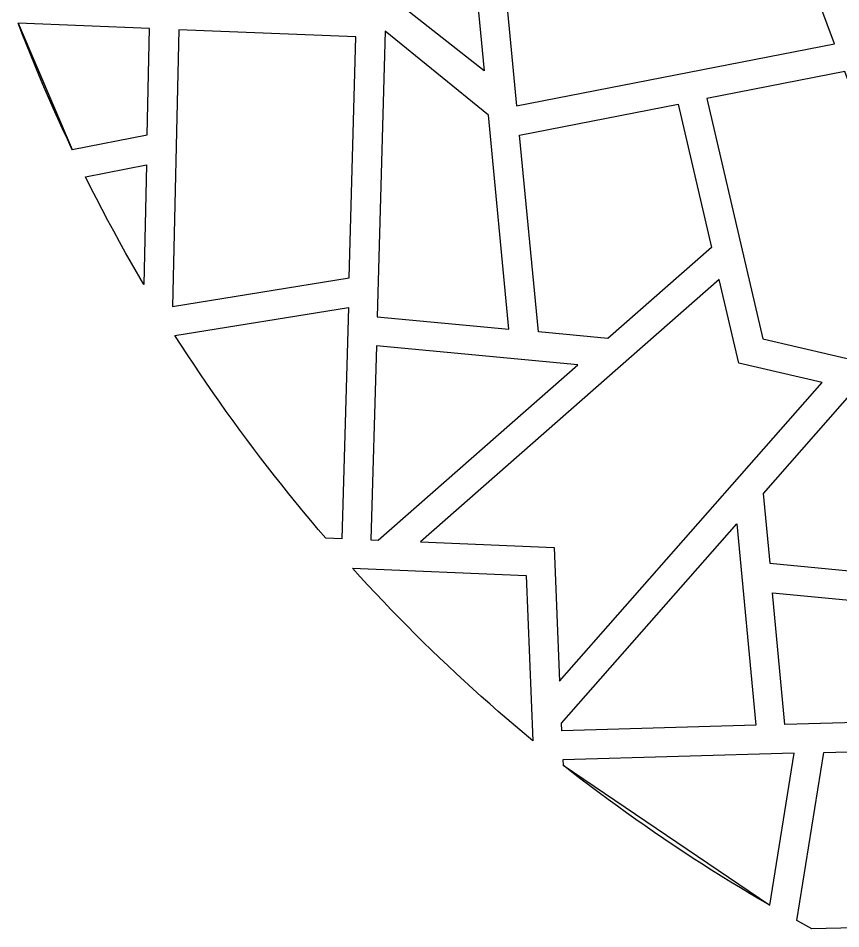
# Model space of a CAD drawing. Header units: centimetres. Extents: x 15.8 to 96.3, y -35.4 to 45.1.
# Drawn here: x 19.15 to 37.96, y -29.96 to -9.14 of the extents above; entities that cross this region are included whole.
import ezdxf

# ---------------------------------------------------------------- set-up
doc = ezdxf.new("R2010")
doc.units = ezdxf.units.CM
doc.header["$MEASUREMENT"] = 0
doc.layers.add('layer 1', color=7, linetype='Continuous')

msp = doc.modelspace()

# ---------------------------------------------------------------- linework, layer by layer
at = {"layer": 'layer 1', "color": 15}
for points, knots in [([(27.56412, -8.5747), (27.56412, -8.5747), (29.79985, -10.34064), (29.79985, -10.34064), (29.79985, -10.34064), (29.79985, -10.34064), (29.16783, -3.77708), (29.16783, -3.77708), (29.16783, -3.77708), (29.16783, -3.77708), (27.68241, -4.31784), (27.68241, -4.31784), (27.68241, -4.31784), (27.68241, -4.31784), (27.56412, -8.5747), (27.56412, -8.5747)], [0, 0, 0, 0, 0.2, 0.2, 0.2, 0.2, 0.4, 0.4, 0.4, 0.4, 0.6, 0.6, 0.6, 0.6, 1, 1, 1, 1]), ([(30.5451, -11.14503), (30.5451, -11.14503), (30.18346, -7.37487), (30.18346, -7.37487), (30.18346, -7.37487), (30.18346, -7.37487), (36.44791, -6.05675), (36.44791, -6.05675), (36.44791, -6.05675), (36.44791, -6.05675), (37.81842, -9.72383), (37.81842, -9.72383), (37.81842, -9.72383), (37.81842, -9.72383), (30.5451, -11.14503), (30.5451, -11.14503)], [0, 0, 0, 0, 0.2, 0.2, 0.2, 0.2, 0.4, 0.4, 0.4, 0.4, 0.6, 0.6, 0.6, 0.6, 1, 1, 1, 1]), ([(19.14673, -9.25235), (19.14673, -9.25235), (22.15306, -9.37402), (22.15306, -9.37402), (22.15306, -9.37402), (22.15306, -9.37402), (22.09729, -11.80578), (22.09729, -11.80578), (22.09729, -11.80578), (22.09729, -11.80578), (20.38374, -12.14376), (20.38374, -12.14376), (20.38374, -12.14376), (20.38374, -12.14376), (19.14673, -9.25235), (19.14673, -9.25235)], [0, 0, 0, 0, 0.2, 0.2, 0.2, 0.2, 0.4, 0.4, 0.4, 0.4, 0.6, 0.6, 0.6, 0.6, 1, 1, 1, 1]), ([(19.14673, -9.25404), (19.14673, -9.25404), (19.23968, -9.49907), (19.23968, -9.49907), (19.23968, -9.49907), (19.23968, -9.49907), (19.33769, -9.74242), (19.33769, -9.74242), (19.33769, -9.74242), (19.33769, -9.74242), (19.4357, -9.98407), (19.4357, -9.98407), (19.4357, -9.98407), (19.4357, -9.98407), (19.53372, -10.22742), (19.53372, -10.22742), (19.53372, -10.22742), (19.53372, -10.22742), (19.63511, -10.47076), (19.63511, -10.47076), (19.63511, -10.47076), (19.63511, -10.47076), (19.73651, -10.71073), (19.73651, -10.71073), (19.73651, -10.71073), (19.73651, -10.71073), (19.84128, -10.95238), (19.84128, -10.95238), (19.84128, -10.95238), (19.84128, -10.95238), (19.94605, -11.19235), (19.94605, -11.19235), (19.94605, -11.19235), (19.94605, -11.19235), (20.05252, -11.43232), (20.05252, -11.43232), (20.05252, -11.43232), (20.05252, -11.43232), (20.16236, -11.6689), (20.16236, -11.6689), (20.16236, -11.6689), (20.16236, -11.6689), (20.2722, -11.90718), (20.2722, -11.90718), (20.2722, -11.90718), (20.2722, -11.90718), (20.38374, -12.14545), (20.38374, -12.14545), (20.38374, -12.14545), (20.38374, -12.14545), (19.14673, -9.25404), (19.14673, -9.25404)], [0, 0, 0, 0, 0.07142857, 0.07142857, 0.07142857, 0.07142857, 0.14285714, 0.14285714, 0.14285714, 0.14285714, 0.21428571, 0.21428571, 0.21428571, 0.21428571, 0.28571429, 0.28571429, 0.28571429, 0.28571429, 0.35714286, 0.35714286, 0.35714286, 0.35714286, 0.42857143, 0.42857143, 0.42857143, 0.42857143, 0.5, 0.5, 0.5, 0.5, 0.57142857, 0.57142857, 0.57142857, 0.57142857, 0.64285714, 0.64285714, 0.64285714, 0.64285714, 0.71428571, 0.71428571, 0.71428571, 0.71428571, 0.78571429, 0.78571429, 0.78571429, 0.78571429, 0.85714286, 0.85714286, 0.85714286, 0.85714286, 1, 1, 1, 1]), ([(22.81888, -9.40275), (22.81888, -9.40275), (26.86957, -9.56498), (26.86957, -9.56498), (26.86957, -9.56498), (26.86957, -9.56498), (26.71579, -15.07236), (26.71579, -15.07236), (26.71579, -15.07236), (26.71579, -15.07236), (22.67355, -15.72804), (22.67355, -15.72804), (22.67355, -15.72804), (22.67355, -15.72804), (22.81888, -9.40275), (22.81888, -9.40275)], [0, 0, 0, 0, 0.2, 0.2, 0.2, 0.2, 0.4, 0.4, 0.4, 0.4, 0.6, 0.6, 0.6, 0.6, 1, 1, 1, 1]), ([(29.89956, -11.35796), (29.89956, -11.35796), (30.36766, -16.25022), (30.36766, -16.25022), (30.36766, -16.25022), (30.36766, -16.25022), (27.35626, -15.96462), (27.35626, -15.96462), (27.35626, -15.96462), (27.35626, -15.96462), (27.54046, -9.43317), (27.54046, -9.43317), (27.54046, -9.43317), (27.54046, -9.43317), (29.89956, -11.35796), (29.89956, -11.35796)], [0, 0, 0, 0, 0.2, 0.2, 0.2, 0.2, 0.4, 0.4, 0.4, 0.4, 0.6, 0.6, 0.6, 0.6, 1, 1, 1, 1]), ([(36.17753, -16.46821), (36.17753, -16.46821), (34.89151, -10.97435), (34.89151, -10.97435), (34.89151, -10.97435), (34.89151, -10.97435), (38.05331, -10.35585), (38.05331, -10.35585), (38.05331, -10.35585), (38.05331, -10.35585), (39.20414, -13.4416), (39.20414, -13.4416), (39.20414, -13.4416), (39.20414, -13.4416), (42.28989, -14.59243), (42.28989, -14.59243), (42.28989, -14.59243), (42.28989, -14.59243), (41.67139, -17.75254), (41.67139, -17.75254), (41.67139, -17.75254), (41.67139, -17.75254), (36.17753, -16.46821), (36.17753, -16.46821)], [0, 0, 0, 0, 0.14285714, 0.14285714, 0.14285714, 0.14285714, 0.28571429, 0.28571429, 0.28571429, 0.28571429, 0.42857143, 0.42857143, 0.42857143, 0.42857143, 0.57142857, 0.57142857, 0.57142857, 0.57142857, 0.71428571, 0.71428571, 0.71428571, 0.71428571, 1, 1, 1, 1]), ([(35.00474, -14.3795), (35.00474, -14.3795), (34.23752, -11.10279), (34.23752, -11.10279), (34.23752, -11.10279), (34.23752, -11.10279), (30.611, -11.81085), (30.611, -11.81085), (30.611, -11.81085), (30.611, -11.81085), (31.04362, -16.31274), (31.04362, -16.31274), (31.04362, -16.31274), (31.04362, -16.31274), (32.63381, -16.46314), (32.63381, -16.46314), (32.63381, -16.46314), (32.63381, -16.46314), (35.00474, -14.3795), (35.00474, -14.3795)], [0, 0, 0, 0, 0.16666667, 0.16666667, 0.16666667, 0.16666667, 0.33333333, 0.33333333, 0.33333333, 0.33333333, 0.5, 0.5, 0.5, 0.5, 0.66666667, 0.66666667, 0.66666667, 0.66666667, 1, 1, 1, 1]), ([(20.68454, -12.76396), (20.68454, -12.76396), (20.80959, -13.01406), (20.80959, -13.01406), (20.80959, -13.01406), (20.80959, -13.01406), (20.93633, -13.26417), (20.93633, -13.26417), (20.93633, -13.26417), (20.93633, -13.26417), (21.06646, -13.51258), (21.06646, -13.51258), (21.06646, -13.51258), (21.06646, -13.51258), (21.19658, -13.761), (21.19658, -13.761), (21.19658, -13.761), (21.19658, -13.761), (21.33008, -14.00772), (21.33008, -14.00772), (21.33008, -14.00772), (21.33008, -14.00772), (21.46358, -14.25445), (21.46358, -14.25445), (21.46358, -14.25445), (21.46358, -14.25445), (21.60046, -14.49948), (21.60046, -14.49948), (21.60046, -14.49948), (21.60046, -14.49948), (21.73904, -14.74283), (21.73904, -14.74283), (21.73904, -14.74283), (21.73904, -14.74283), (22.01956, -15.22952), (22.01956, -15.22952), (22.01956, -15.22952), (22.01956, -15.22952), (22.08378, -12.4885), (22.08378, -12.4885), (22.08378, -12.4885), (22.08378, -12.4885), (20.68454, -12.76396), (20.68454, -12.76396)], [0, 0, 0, 0, 0.08333333, 0.08333333, 0.08333333, 0.08333333, 0.16666667, 0.16666667, 0.16666667, 0.16666667, 0.25, 0.25, 0.25, 0.25, 0.33333333, 0.33333333, 0.33333333, 0.33333333, 0.41666667, 0.41666667, 0.41666667, 0.41666667, 0.5, 0.5, 0.5, 0.5, 0.58333333, 0.58333333, 0.58333333, 0.58333333, 0.66666667, 0.66666667, 0.66666667, 0.66666667, 0.75, 0.75, 0.75, 0.75, 0.83333333, 0.83333333, 0.83333333, 0.83333333, 1, 1, 1, 1]), ([(31.40356, -21.2388), (31.40356, -21.2388), (28.34485, -21.11374), (28.34485, -21.11374), (28.34485, -21.11374), (28.34485, -21.11374), (35.17711, -15.11291), (35.17711, -15.11291), (35.17711, -15.11291), (35.17711, -15.11291), (35.62324, -17.02419), (35.62324, -17.02419), (35.62324, -17.02419), (35.62324, -17.02419), (37.53283, -17.46694), (37.53283, -17.46694), (37.53283, -17.46694), (37.53283, -17.46694), (31.52862, -24.29751), (31.52862, -24.29751), (31.52862, -24.29751), (31.52862, -24.29751), (31.40356, -21.2388), (31.40356, -21.2388)], [0, 0, 0, 0, 0.14285714, 0.14285714, 0.14285714, 0.14285714, 0.28571429, 0.28571429, 0.28571429, 0.28571429, 0.42857143, 0.42857143, 0.42857143, 0.42857143, 0.57142857, 0.57142857, 0.57142857, 0.57142857, 0.71428571, 0.71428571, 0.71428571, 0.71428571, 1, 1, 1, 1]), ([(22.73101, -16.39217), (22.73101, -16.39217), (22.87296, -16.61354), (22.87296, -16.61354), (22.87296, -16.61354), (22.87296, -16.61354), (23.0166, -16.83492), (23.0166, -16.83492), (23.0166, -16.83492), (23.0166, -16.83492), (23.16024, -17.04954), (23.16024, -17.04954), (23.16024, -17.04954), (23.16024, -17.04954), (23.30726, -17.26753), (23.30726, -17.26753), (23.30726, -17.26753), (23.30726, -17.26753), (23.45597, -17.48553), (23.45597, -17.48553), (23.45597, -17.48553), (23.45597, -17.48553), (23.60468, -17.70184), (23.60468, -17.70184), (23.60468, -17.70184), (23.60468, -17.70184), (23.75508, -17.91815), (23.75508, -17.91815), (23.75508, -17.91815), (23.75508, -17.91815), (23.90549, -18.13276), (23.90549, -18.13276), (23.90549, -18.13276), (23.90549, -18.13276), (24.06096, -18.34569), (24.06096, -18.34569), (24.06096, -18.34569), (24.06096, -18.34569), (24.21474, -18.55862), (24.21474, -18.55862), (24.21474, -18.55862), (24.21474, -18.55862), (24.3719, -18.76985), (24.3719, -18.76985), (24.3719, -18.76985), (24.3719, -18.76985), (24.52737, -18.9794), (24.52737, -18.9794), (24.52737, -18.9794), (24.52737, -18.9794), (24.68791, -19.18895), (24.68791, -19.18895), (24.68791, -19.18895), (24.68791, -19.18895), (24.84676, -19.39681), (24.84676, -19.39681), (24.84676, -19.39681), (24.84676, -19.39681), (25.01068, -19.60466), (25.01068, -19.60466), (25.01068, -19.60466), (25.01068, -19.60466), (25.17291, -19.81083), (25.17291, -19.81083), (25.17291, -19.81083), (25.17291, -19.81083), (25.33852, -20.01531), (25.33852, -20.01531), (25.33852, -20.01531), (25.33852, -20.01531), (25.50244, -20.21979), (25.50244, -20.21979), (25.50244, -20.21979), (25.50244, -20.21979), (25.67143, -20.42426), (25.67143, -20.42426), (25.67143, -20.42426), (25.67143, -20.42426), (25.83873, -20.62536), (25.83873, -20.62536), (25.83873, -20.62536), (25.83873, -20.62536), (26.00772, -20.82646), (26.00772, -20.82646), (26.00772, -20.82646), (26.00772, -20.82646), (26.18009, -21.02587), (26.18009, -21.02587), (26.18009, -21.02587), (26.18009, -21.02587), (26.5468, -21.04108), (26.5468, -21.04108), (26.5468, -21.04108), (26.5468, -21.04108), (26.6972, -15.75001), (26.6972, -15.75001), (26.6972, -15.75001), (26.6972, -15.75001), (22.73101, -16.39217), (22.73101, -16.39217)], [0, 0, 0, 0, 0.03846154, 0.03846154, 0.03846154, 0.03846154, 0.07692308, 0.07692308, 0.07692308, 0.07692308, 0.11538462, 0.11538462, 0.11538462, 0.11538462, 0.15384615, 0.15384615, 0.15384615, 0.15384615, 0.19230769, 0.19230769, 0.19230769, 0.19230769, 0.23076923, 0.23076923, 0.23076923, 0.23076923, 0.26923077, 0.26923077, 0.26923077, 0.26923077, 0.30769231, 0.30769231, 0.30769231, 0.30769231, 0.34615385, 0.34615385, 0.34615385, 0.34615385, 0.38461538, 0.38461538, 0.38461538, 0.38461538, 0.42307692, 0.42307692, 0.42307692, 0.42307692, 0.46153846, 0.46153846, 0.46153846, 0.46153846, 0.5, 0.5, 0.5, 0.5, 0.53846154, 0.53846154, 0.53846154, 0.53846154, 0.57692308, 0.57692308, 0.57692308, 0.57692308, 0.61538462, 0.61538462, 0.61538462, 0.61538462, 0.65384615, 0.65384615, 0.65384615, 0.65384615, 0.69230769, 0.69230769, 0.69230769, 0.69230769, 0.73076923, 0.73076923, 0.73076923, 0.73076923, 0.76923077, 0.76923077, 0.76923077, 0.76923077, 0.80769231, 0.80769231, 0.80769231, 0.80769231, 0.84615385, 0.84615385, 0.84615385, 0.84615385, 0.88461538, 0.88461538, 0.88461538, 0.88461538, 0.92307692, 0.92307692, 0.92307692, 0.92307692, 1, 1, 1, 1]), ([(27.38161, -21.07488), (27.38161, -21.07488), (27.21262, -21.06643), (27.21262, -21.06643), (27.21262, -21.06643), (27.21262, -21.06643), (27.33767, -16.63044), (27.33767, -16.63044), (27.33767, -16.63044), (27.33767, -16.63044), (31.94602, -17.06306), (31.94602, -17.06306), (31.94602, -17.06306), (31.94602, -17.06306), (27.38161, -21.07488), (27.38161, -21.07488)], [0, 0, 0, 0, 0.2, 0.2, 0.2, 0.2, 0.4, 0.4, 0.4, 0.4, 0.6, 0.6, 0.6, 0.6, 1, 1, 1, 1]), ([(38.26624, -17.63762), (38.26624, -17.63762), (41.54295, -18.40484), (41.54295, -18.40484), (41.54295, -18.40484), (41.54295, -18.40484), (40.83489, -22.03136), (40.83489, -22.03136), (40.83489, -22.03136), (40.83489, -22.03136), (36.33469, -21.59874), (36.33469, -21.59874), (36.33469, -21.59874), (36.33469, -21.59874), (36.1826, -20.00855), (36.1826, -20.00855), (36.1826, -20.00855), (36.1826, -20.00855), (38.26624, -17.63762), (38.26624, -17.63762)], [0, 0, 0, 0, 0.16666667, 0.16666667, 0.16666667, 0.16666667, 0.33333333, 0.33333333, 0.33333333, 0.33333333, 0.5, 0.5, 0.5, 0.5, 0.66666667, 0.66666667, 0.66666667, 0.66666667, 1, 1, 1, 1]), ([(31.56917, -25.26075), (31.56917, -25.26075), (31.57593, -25.42974), (31.57593, -25.42974), (31.57593, -25.42974), (31.57593, -25.42974), (36.0153, -25.30469), (36.0153, -25.30469), (36.0153, -25.30469), (36.0153, -25.30469), (35.5793, -20.69634), (35.5793, -20.69634), (35.5793, -20.69634), (35.5793, -20.69634), (31.56917, -25.26075), (31.56917, -25.26075)], [0, 0, 0, 0, 0.2, 0.2, 0.2, 0.2, 0.4, 0.4, 0.4, 0.4, 0.6, 0.6, 0.6, 0.6, 1, 1, 1, 1]), ([(26.79183, -21.71535), (26.79183, -21.71535), (26.96589, -21.908), (26.96589, -21.908), (26.96589, -21.908), (26.96589, -21.908), (27.14333, -22.09895), (27.14333, -22.09895), (27.14333, -22.09895), (27.14333, -22.09895), (27.32077, -22.28822), (27.32077, -22.28822), (27.32077, -22.28822), (27.32077, -22.28822), (27.49821, -22.47749), (27.49821, -22.47749), (27.49821, -22.47749), (27.49821, -22.47749), (27.67903, -22.66338), (27.67903, -22.66338), (27.67903, -22.66338), (27.67903, -22.66338), (27.85985, -22.85096), (27.85985, -22.85096), (27.85985, -22.85096), (27.85985, -22.85096), (28.04236, -23.03516), (28.04236, -23.03516), (28.04236, -23.03516), (28.04236, -23.03516), (28.22487, -23.21936), (28.22487, -23.21936), (28.22487, -23.21936), (28.22487, -23.21936), (28.41075, -23.40187), (28.41075, -23.40187), (28.41075, -23.40187), (28.41075, -23.40187), (28.59664, -23.58437), (28.59664, -23.58437), (28.59664, -23.58437), (28.59664, -23.58437), (28.78422, -23.7635), (28.78422, -23.7635), (28.78422, -23.7635), (28.78422, -23.7635), (28.9718, -23.94094), (28.9718, -23.94094), (28.9718, -23.94094), (28.9718, -23.94094), (29.16107, -24.12007), (29.16107, -24.12007), (29.16107, -24.12007), (29.16107, -24.12007), (29.35372, -24.29582), (29.35372, -24.29582), (29.35372, -24.29582), (29.35372, -24.29582), (29.54468, -24.47157), (29.54468, -24.47157), (29.54468, -24.47157), (29.54468, -24.47157), (29.73732, -24.64563), (29.73732, -24.64563), (29.73732, -24.64563), (29.73732, -24.64563), (29.93166, -24.818), (29.93166, -24.818), (29.93166, -24.818), (29.93166, -24.818), (30.126, -24.98868), (30.126, -24.98868), (30.126, -24.98868), (30.126, -24.98868), (30.32203, -25.15936), (30.32203, -25.15936), (30.32203, -25.15936), (30.32203, -25.15936), (30.52144, -25.32666), (30.52144, -25.32666), (30.52144, -25.32666), (30.52144, -25.32666), (30.71916, -25.49565), (30.71916, -25.49565), (30.71916, -25.49565), (30.71916, -25.49565), (30.91856, -25.66126), (30.91856, -25.66126), (30.91856, -25.66126), (30.91856, -25.66126), (30.76309, -21.87927), (30.76309, -21.87927), (30.76309, -21.87927), (30.76309, -21.87927), (26.79183, -21.71535), (26.79183, -21.71535)], [0, 0, 0, 0, 0.04, 0.04, 0.04, 0.04, 0.08, 0.08, 0.08, 0.08, 0.12, 0.12, 0.12, 0.12, 0.16, 0.16, 0.16, 0.16, 0.2, 0.2, 0.2, 0.2, 0.24, 0.24, 0.24, 0.24, 0.28, 0.28, 0.28, 0.28, 0.32, 0.32, 0.32, 0.32, 0.36, 0.36, 0.36, 0.36, 0.4, 0.4, 0.4, 0.4, 0.44, 0.44, 0.44, 0.44, 0.48, 0.48, 0.48, 0.48, 0.52, 0.52, 0.52, 0.52, 0.56, 0.56, 0.56, 0.56, 0.6, 0.6, 0.6, 0.6, 0.64, 0.64, 0.64, 0.64, 0.68, 0.68, 0.68, 0.68, 0.72, 0.72, 0.72, 0.72, 0.76, 0.76, 0.76, 0.76, 0.8, 0.8, 0.8, 0.8, 0.84, 0.84, 0.84, 0.84, 0.88, 0.88, 0.88, 0.88, 0.92, 0.92, 0.92, 0.92, 1, 1, 1, 1]), ([(41.28778, -22.7445), (41.28778, -22.7445), (36.39721, -22.2747), (36.39721, -22.2747), (36.39721, -22.2747), (36.39721, -22.2747), (36.68112, -25.2861), (36.68112, -25.2861), (36.68112, -25.2861), (36.68112, -25.2861), (43.21257, -25.10359), (43.21257, -25.10359), (43.21257, -25.10359), (43.21257, -25.10359), (41.28778, -22.7445), (41.28778, -22.7445)], [0, 0, 0, 0, 0.2, 0.2, 0.2, 0.2, 0.4, 0.4, 0.4, 0.4, 0.6, 0.6, 0.6, 0.6, 1, 1, 1, 1]), ([(36.9515, -29.77109), (36.9515, -29.77109), (37.29455, -29.95867), (37.29455, -29.95867), (37.29455, -29.95867), (37.29455, -29.95867), (43.24299, -29.82348), (43.24299, -29.82348), (43.24299, -29.82348), (43.24299, -29.82348), (43.08076, -25.77279), (43.08076, -25.77279), (43.08076, -25.77279), (43.08076, -25.77279), (37.57338, -25.92657), (37.57338, -25.92657), (37.57338, -25.92657), (37.57338, -25.92657), (36.9515, -29.7694), (36.9515, -29.7694), (36.9515, -29.7694), (36.9515, -29.7694), (36.9515, -29.77109), (36.9515, -29.77109)], [0, 0, 0, 0, 0.14285714, 0.14285714, 0.14285714, 0.14285714, 0.28571429, 0.28571429, 0.28571429, 0.28571429, 0.42857143, 0.42857143, 0.42857143, 0.42857143, 0.57142857, 0.57142857, 0.57142857, 0.57142857, 0.71428571, 0.71428571, 0.71428571, 0.71428571, 1, 1, 1, 1]), ([(31.60635, -26.21893), (31.60635, -26.21893), (31.60128, -26.09556), (31.60128, -26.09556), (31.60128, -26.09556), (31.60128, -26.09556), (36.89573, -25.94516), (36.89573, -25.94516), (36.89573, -25.94516), (36.89573, -25.94516), (36.33469, -29.41959), (36.33469, -29.41959), (36.33469, -29.41959), (36.33469, -29.41959), (31.60635, -26.21893), (31.60635, -26.21893)], [0, 0, 0, 0, 0.2, 0.2, 0.2, 0.2, 0.4, 0.4, 0.4, 0.4, 0.6, 0.6, 0.6, 0.6, 1, 1, 1, 1]), ([(31.60635, -26.21724), (31.60635, -26.21724), (31.81083, -26.37778), (31.81083, -26.37778), (31.81083, -26.37778), (31.81083, -26.37778), (32.017, -26.53663), (32.017, -26.53663), (32.017, -26.53663), (32.017, -26.53663), (32.22317, -26.69379), (32.22317, -26.69379), (32.22317, -26.69379), (32.22317, -26.69379), (32.43271, -26.85095), (32.43271, -26.85095), (32.43271, -26.85095), (32.43271, -26.85095), (32.64057, -27.00304), (32.64057, -27.00304), (32.64057, -27.00304), (32.64057, -27.00304), (32.85012, -27.15682), (32.85012, -27.15682), (32.85012, -27.15682), (32.85012, -27.15682), (33.06135, -27.30891), (33.06135, -27.30891), (33.06135, -27.30891), (33.06135, -27.30891), (33.27259, -27.461), (33.27259, -27.461), (33.27259, -27.461), (33.27259, -27.461), (33.48552, -27.60802), (33.48552, -27.60802), (33.48552, -27.60802), (33.48552, -27.60802), (33.69845, -27.75673), (33.69845, -27.75673), (33.69845, -27.75673), (33.69845, -27.75673), (33.91306, -27.90375), (33.91306, -27.90375), (33.91306, -27.90375), (33.91306, -27.90375), (34.12768, -28.04909), (34.12768, -28.04909), (34.12768, -28.04909), (34.12768, -28.04909), (34.34399, -28.19273), (34.34399, -28.19273), (34.34399, -28.19273), (34.34399, -28.19273), (34.56029, -28.33637), (34.56029, -28.33637), (34.56029, -28.33637), (34.56029, -28.33637), (34.77998, -28.47494), (34.77998, -28.47494), (34.77998, -28.47494), (34.77998, -28.47494), (34.99967, -28.6152), (34.99967, -28.6152), (34.99967, -28.6152), (34.99967, -28.6152), (35.21936, -28.75377), (35.21936, -28.75377), (35.21936, -28.75377), (35.21936, -28.75377), (35.44073, -28.88897), (35.44073, -28.88897), (35.44073, -28.88897), (35.44073, -28.88897), (35.66211, -29.02416), (35.66211, -29.02416), (35.66211, -29.02416), (35.66211, -29.02416), (35.88518, -29.15935), (35.88518, -29.15935), (35.88518, -29.15935), (35.88518, -29.15935), (36.10993, -29.29116), (36.10993, -29.29116), (36.10993, -29.29116), (36.10993, -29.29116), (36.33469, -29.42128), (36.33469, -29.42128), (36.33469, -29.42128), (36.33469, -29.42128), (31.60635, -26.21724), (31.60635, -26.21724)], [0, 0, 0, 0, 0.04166667, 0.04166667, 0.04166667, 0.04166667, 0.08333333, 0.08333333, 0.08333333, 0.08333333, 0.125, 0.125, 0.125, 0.125, 0.16666667, 0.16666667, 0.16666667, 0.16666667, 0.20833333, 0.20833333, 0.20833333, 0.20833333, 0.25, 0.25, 0.25, 0.25, 0.29166667, 0.29166667, 0.29166667, 0.29166667, 0.33333333, 0.33333333, 0.33333333, 0.33333333, 0.375, 0.375, 0.375, 0.375, 0.41666667, 0.41666667, 0.41666667, 0.41666667, 0.45833333, 0.45833333, 0.45833333, 0.45833333, 0.5, 0.5, 0.5, 0.5, 0.54166667, 0.54166667, 0.54166667, 0.54166667, 0.58333333, 0.58333333, 0.58333333, 0.58333333, 0.625, 0.625, 0.625, 0.625, 0.66666667, 0.66666667, 0.66666667, 0.66666667, 0.70833333, 0.70833333, 0.70833333, 0.70833333, 0.75, 0.75, 0.75, 0.75, 0.79166667, 0.79166667, 0.79166667, 0.79166667, 0.83333333, 0.83333333, 0.83333333, 0.83333333, 0.875, 0.875, 0.875, 0.875, 0.91666667, 0.91666667, 0.91666667, 0.91666667, 1, 1, 1, 1])]:
    msp.add_open_spline(points, degree=3, knots=knots, dxfattribs=at)

doc.saveas('drawing.dxf')
